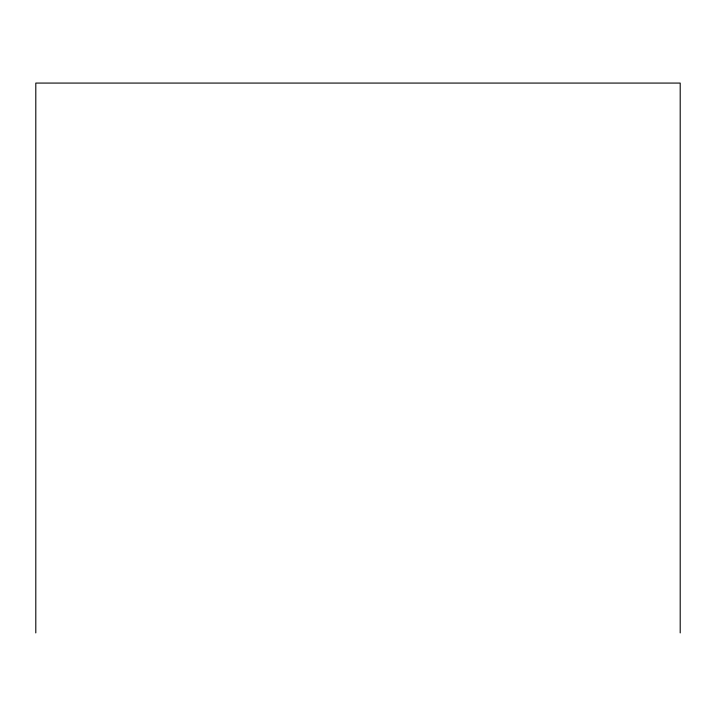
<?xml version="1.0" encoding="UTF-8"?>
<svg xmlns="http://www.w3.org/2000/svg" width="716" height="716" viewBox="0 0 716 716"><rect width="100%" height="100%" fill="white"/><g stroke="black" fill="none" stroke-linecap="round" stroke-linejoin="round"><path stroke-width="1.07" d="M680.2 632.926L680.2 83.074L35.8 83.074L35.8 632.926"/></g></svg>
